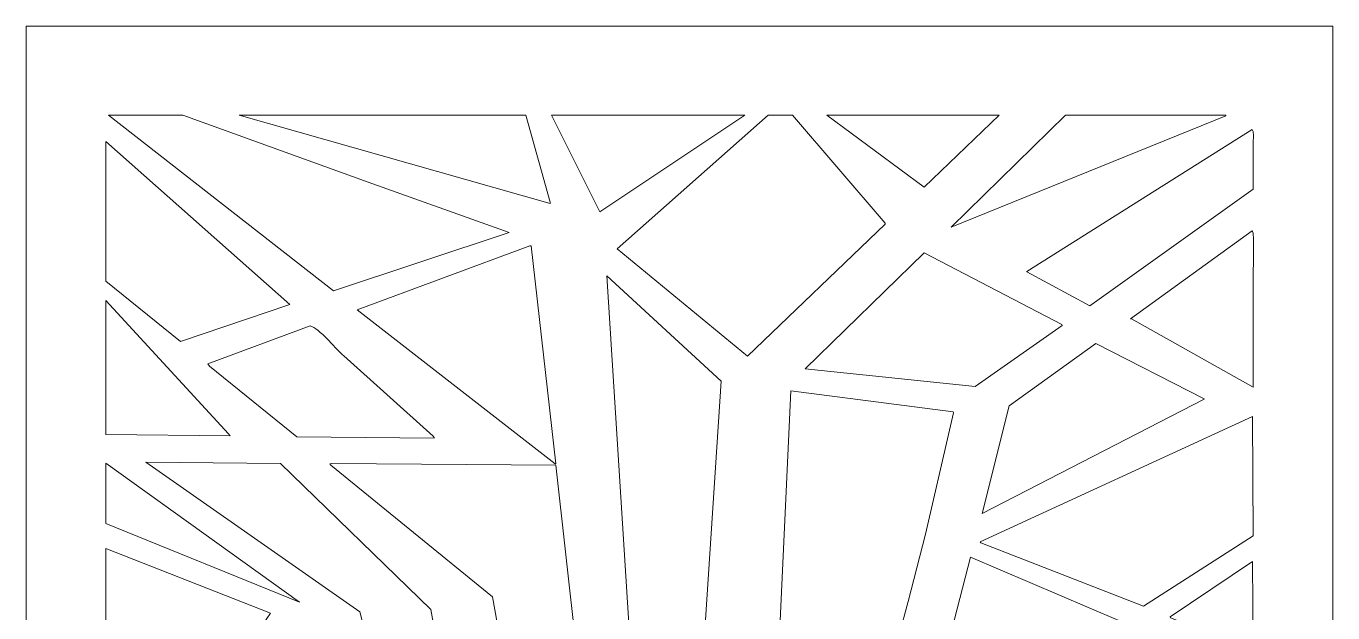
# Model space of a CAD drawing. Header units: centimetres. Extents: x -9.8 to 9.6, y -14.3 to 4.2.
# Drawn here: x -9.82 to -0.59, y 0.07 to 4.22 of the extents above; entities that cross this region are included whole.
import ezdxf

# ---------------------------------------------------------------- set-up
doc = ezdxf.new("R2010")
doc.units = ezdxf.units.CM
doc.header["$MEASUREMENT"] = 0
doc.layers.add('layer 1', color=7, linetype='Continuous')

msp = doc.modelspace()

# ---------------------------------------------------------------- linework, layer by layer
at = {"layer": 'layer 1', "color": 250, "lineweight": 9}
for points, knots in [([(-9.81652, 4.21543), (-9.81652, 4.21543), (-9.81652, 4.21543), (-9.81652, 4.21543), (-9.81652, 4.21543), (-9.81652, 4.21543), (-0.58509, 4.21543), (-0.58509, 4.21543), (-0.58509, 4.21543), (-0.58509, 4.21543), (-0.58509, 4.21543), (-0.58509, 4.21543), (-0.58509, 4.21543), (-0.58509, 4.21543), (-0.58509, -14.27975), (-0.58509, -14.27975), (-0.58509, -14.27975), (-0.58509, -14.27975), (-0.58509, -14.27975), (-0.58509, -14.27975), (-0.58509, -14.27975), (-0.58509, -14.27975), (-9.81652, -14.27975), (-9.81652, -14.27975), (-9.81652, -14.27975), (-9.81652, -14.27975), (-9.81652, -14.27975), (-9.81652, -14.27975), (-9.81652, -14.27975), (-9.81652, -14.27975), (-9.81652, 4.21543), (-9.81652, 4.21543), (-9.81652, 4.21543), (-9.81652, 4.21543), (-9.81652, 4.21543), (-9.81652, 4.21543)], [0, 0, 0, 0, 0.1, 0.1, 0.1, 0.1, 0.2, 0.2, 0.2, 0.2, 0.3, 0.3, 0.3, 0.3, 0.4, 0.4, 0.4, 0.4, 0.5, 0.5, 0.5, 0.5, 0.6, 0.6, 0.6, 0.6, 0.7, 0.7, 0.7, 0.7, 0.8, 0.8, 0.8, 0.8, 1, 1, 1, 1]), ([(-9.23364, 3.58576), (-9.23364, 3.58576), (-9.23364, 3.58576), (-9.23364, 3.58576), (-9.23364, 3.58576), (-9.23364, 3.58576), (-7.64462, 2.34602), (-7.64462, 2.34602), (-7.64462, 2.34602), (-7.64462, 2.34602), (-7.64462, 2.34602), (-7.64462, 2.34602), (-7.64462, 2.34602), (-7.64462, 2.34602), (-6.404, 2.75708), (-6.404, 2.75708), (-6.404, 2.75708), (-6.404, 2.75708), (-6.404, 2.75708), (-6.404, 2.75708), (-6.404, 2.75708), (-6.404, 2.75708), (-7.40042, 3.1127), (-7.40042, 3.1127), (-7.40042, 3.1127), (-7.40042, 3.1127), (-7.40042, 3.1127), (-7.40042, 3.1127), (-7.40042, 3.1127), (-7.40042, 3.1127), (-8.7094, 3.58576), (-8.7094, 3.58576), (-8.7094, 3.58576), (-8.7094, 3.58576), (-8.7094, 3.58576), (-8.7094, 3.58576), (-8.7094, 3.58576), (-8.7094, 3.58576), (-9.23364, 3.58576), (-9.23364, 3.58576), (-9.23364, 3.58576), (-9.23364, 3.58576), (-9.23364, 3.58576), (-9.23364, 3.58576)], [0, 0, 0, 0, 0.0833333, 0.0833333, 0.0833333, 0.0833333, 0.1666667, 0.1666667, 0.1666667, 0.1666667, 0.25, 0.25, 0.25, 0.25, 0.3333333, 0.3333333, 0.3333333, 0.3333333, 0.4166667, 0.4166667, 0.4166667, 0.4166667, 0.5, 0.5, 0.5, 0.5, 0.5833333, 0.5833333, 0.5833333, 0.5833333, 0.6666667, 0.6666667, 0.6666667, 0.6666667, 0.75, 0.75, 0.75, 0.75, 0.8333333, 0.8333333, 0.8333333, 0.8333333, 1, 1, 1, 1]), ([(-8.31213, 3.58576), (-8.31213, 3.58576), (-8.31213, 3.58576), (-8.31213, 3.58576), (-8.31213, 3.58576), (-8.31213, 3.58576), (-6.11421, 2.96264), (-6.11421, 2.96264), (-6.11421, 2.96264), (-6.11421, 2.96264), (-6.11421, 2.96264), (-6.11421, 2.96264), (-6.11421, 2.96264), (-6.11421, 2.96264), (-6.11421, 2.97241), (-6.11421, 2.97241), (-6.11421, 2.97241), (-6.11421, 2.97241), (-6.11421, 2.97241), (-6.11421, 2.97241), (-6.11421, 2.97241), (-6.11421, 2.97241), (-6.28676, 3.58576), (-6.28676, 3.58576), (-6.28676, 3.58576), (-6.28676, 3.58576), (-6.28676, 3.58576), (-6.28676, 3.58576), (-6.28676, 3.58576), (-6.28676, 3.58576), (-8.31213, 3.58576), (-8.31213, 3.58576), (-8.31213, 3.58576), (-8.31213, 3.58576), (-8.31213, 3.58576), (-8.31213, 3.58576)], [0, 0, 0, 0, 0.1, 0.1, 0.1, 0.1, 0.2, 0.2, 0.2, 0.2, 0.3, 0.3, 0.3, 0.3, 0.4, 0.4, 0.4, 0.4, 0.5, 0.5, 0.5, 0.5, 0.6, 0.6, 0.6, 0.6, 0.7, 0.7, 0.7, 0.7, 0.8, 0.8, 0.8, 0.8, 1, 1, 1, 1]), ([(-6.10441, 3.58576), (-6.10441, 3.58576), (-6.10441, 3.58576), (-6.10441, 3.58576), (-6.10441, 3.58576), (-6.10441, 3.58576), (-5.76252, 2.9039), (-5.76252, 2.9039), (-5.76252, 2.9039), (-5.76252, 2.9039), (-5.76252, 2.9039), (-5.76252, 2.9039), (-5.76252, 2.9039), (-5.76252, 2.9039), (-4.74003, 3.58576), (-4.74003, 3.58576), (-4.74003, 3.58576), (-4.74003, 3.58576), (-4.74003, 3.58576), (-4.74003, 3.58576), (-4.74003, 3.58576), (-4.74003, 3.58576), (-6.10441, 3.58576), (-6.10441, 3.58576), (-6.10441, 3.58576), (-6.10441, 3.58576), (-6.10441, 3.58576), (-6.10441, 3.58576)], [0, 0, 0, 0, 0.125, 0.125, 0.125, 0.125, 0.25, 0.25, 0.25, 0.25, 0.375, 0.375, 0.375, 0.375, 0.5, 0.5, 0.5, 0.5, 0.625, 0.625, 0.625, 0.625, 0.75, 0.75, 0.75, 0.75, 1, 1, 1, 1]), ([(-4.57397, 3.58576), (-4.57397, 3.58576), (-4.57397, 3.58576), (-4.57397, 3.58576), (-4.57397, 3.58576), (-4.57397, 3.58576), (-5.64201, 2.6429), (-5.64201, 2.6429), (-5.64201, 2.6429), (-5.64201, 2.6429), (-5.64201, 2.6429), (-5.64201, 2.6429), (-5.64201, 2.6429), (-5.64201, 2.6429), (-4.72053, 1.88274), (-4.72053, 1.88274), (-4.72053, 1.88274), (-4.72053, 1.88274), (-4.72053, 1.88274), (-4.72053, 1.88274), (-4.72053, 1.88274), (-4.72053, 1.88274), (-3.74689, 2.8158), (-3.74689, 2.8158), (-3.74689, 2.8158), (-3.74689, 2.8158), (-3.74689, 2.8158), (-3.74689, 2.8158), (-3.74689, 2.8158), (-3.74689, 2.8158), (-3.74689, 2.82233), (-3.74689, 2.82233), (-3.74689, 2.82233), (-3.74689, 2.82233), (-3.74689, 2.82233), (-3.74689, 2.82233), (-3.74689, 2.82233), (-3.74689, 2.82233), (-4.40141, 3.58576), (-4.40141, 3.58576), (-4.40141, 3.58576), (-4.40141, 3.58576), (-4.40141, 3.58576), (-4.40141, 3.58576), (-4.40141, 3.58576), (-4.40141, 3.58576), (-4.57397, 3.58576), (-4.57397, 3.58576), (-4.57397, 3.58576), (-4.57397, 3.58576), (-4.57397, 3.58576), (-4.57397, 3.58576)], [0, 0, 0, 0, 0.0714286, 0.0714286, 0.0714286, 0.0714286, 0.1428571, 0.1428571, 0.1428571, 0.1428571, 0.2142857, 0.2142857, 0.2142857, 0.2142857, 0.2857143, 0.2857143, 0.2857143, 0.2857143, 0.3571429, 0.3571429, 0.3571429, 0.3571429, 0.4285714, 0.4285714, 0.4285714, 0.4285714, 0.5, 0.5, 0.5, 0.5, 0.5714286, 0.5714286, 0.5714286, 0.5714286, 0.6428571, 0.6428571, 0.6428571, 0.6428571, 0.7142857, 0.7142857, 0.7142857, 0.7142857, 0.7857143, 0.7857143, 0.7857143, 0.7857143, 0.8571429, 0.8571429, 0.8571429, 0.8571429, 1, 1, 1, 1]), ([(-4.16044, 3.58576), (-4.16044, 3.58576), (-4.16044, 3.58576), (-4.16044, 3.58576), (-4.16044, 3.58576), (-4.16044, 3.58576), (-3.47338, 3.07679), (-3.47338, 3.07679), (-3.47338, 3.07679), (-3.47338, 3.07679), (-3.47338, 3.07679), (-3.47338, 3.07679), (-3.47338, 3.07679), (-3.47338, 3.07679), (-2.94264, 3.58576), (-2.94264, 3.58576), (-2.94264, 3.58576), (-2.94264, 3.58576), (-2.94264, 3.58576), (-2.94264, 3.58576), (-2.94264, 3.58576), (-2.94264, 3.58576), (-4.16044, 3.58576), (-4.16044, 3.58576), (-4.16044, 3.58576), (-4.16044, 3.58576), (-4.16044, 3.58576), (-4.16044, 3.58576)], [0, 0, 0, 0, 0.125, 0.125, 0.125, 0.125, 0.25, 0.25, 0.25, 0.25, 0.375, 0.375, 0.375, 0.375, 0.5, 0.5, 0.5, 0.5, 0.625, 0.625, 0.625, 0.625, 0.75, 0.75, 0.75, 0.75, 1, 1, 1, 1]), ([(-2.47372, 3.58576), (-2.47372, 3.58576), (-2.47372, 3.58576), (-2.47372, 3.58576), (-2.47372, 3.58576), (-2.47372, 3.58576), (-3.28128, 2.79628), (-3.28128, 2.79628), (-3.28128, 2.79628), (-3.28128, 2.79628), (-3.28128, 2.79628), (-3.28128, 2.79628), (-3.28128, 2.79628), (-3.28128, 2.79628), (-1.34052, 3.58249), (-1.34052, 3.58249), (-1.34052, 3.58249), (-1.34052, 3.58249), (-1.34052, 3.58249), (-1.34052, 3.58249), (-1.34052, 3.58249), (-1.34052, 3.58249), (-1.34052, 3.58576), (-1.34052, 3.58576), (-1.34052, 3.58576), (-1.34052, 3.58576), (-1.34052, 3.58576), (-1.34052, 3.58576), (-1.34052, 3.58576), (-1.34052, 3.58576), (-2.47372, 3.58576), (-2.47372, 3.58576), (-2.47372, 3.58576), (-2.47372, 3.58576), (-2.47372, 3.58576), (-2.47372, 3.58576)], [0, 0, 0, 0, 0.1, 0.1, 0.1, 0.1, 0.2, 0.2, 0.2, 0.2, 0.3, 0.3, 0.3, 0.3, 0.4, 0.4, 0.4, 0.4, 0.5, 0.5, 0.5, 0.5, 0.6, 0.6, 0.6, 0.6, 0.7, 0.7, 0.7, 0.7, 0.8, 0.8, 0.8, 0.8, 1, 1, 1, 1]), ([(-1.15494, 3.48462), (-1.15494, 3.48462), (-1.15494, 3.48462), (-1.15494, 3.48462), (-1.15494, 3.48462), (-1.15494, 3.48462), (-2.74723, 2.48303), (-2.74723, 2.48303), (-2.74723, 2.48303), (-2.74723, 2.48303), (-2.74723, 2.48303), (-2.74723, 2.48303), (-2.74723, 2.48303), (-2.74723, 2.48303), (-2.74723, 2.47977), (-2.74723, 2.47977), (-2.74723, 2.47977), (-2.74723, 2.47977), (-2.74723, 2.47977), (-2.74723, 2.47977), (-2.74723, 2.47977), (-2.74723, 2.47977), (-2.30114, 2.23834), (-2.30114, 2.23834), (-2.30114, 2.23834), (-2.30114, 2.23834), (-2.30114, 2.23834), (-2.30114, 2.23834), (-2.30114, 2.23834), (-2.30114, 2.23834), (-1.14838, 3.06373), (-1.14838, 3.06373), (-1.14838, 3.06373), (-1.14838, 3.06373), (-1.14838, 3.06373), (-1.14838, 3.06373), (-1.14838, 3.06373), (-1.14838, 3.06373), (-1.14838, 3.37371), (-1.14838, 3.37371), (-1.14838, 3.37371), (-1.14838, 3.37371), (-1.14838, 3.37371), (-1.14838, 3.37371), (-1.14838, 3.37371), (-1.14838, 3.37371), (-1.1476, 3.40142), (-1.1476, 3.40142), (-1.1476, 3.40142), (-1.1476, 3.40142), (-1.14599, 3.43405), (-1.14599, 3.43405), (-1.14599, 3.43405), (-1.14599, 3.43405), (-1.14599, 3.44957), (-1.14599, 3.44957), (-1.14599, 3.44957), (-1.14599, 3.44957), (-1.1476, 3.46425), (-1.1476, 3.46425), (-1.1476, 3.46425), (-1.1476, 3.46425), (-1.14838, 3.47076), (-1.14838, 3.47076), (-1.14838, 3.47076), (-1.14838, 3.47076), (-1.15006, 3.47648), (-1.15006, 3.47648), (-1.15006, 3.47648), (-1.15006, 3.47648), (-1.15249, 3.48054), (-1.15249, 3.48054), (-1.15249, 3.48054), (-1.15249, 3.48054), (-1.15494, 3.48462), (-1.15494, 3.48462), (-1.15494, 3.48462), (-1.15494, 3.48462), (-1.15494, 3.48462), (-1.15494, 3.48462)], [0, 0, 0, 0, 0.047619, 0.047619, 0.047619, 0.047619, 0.0952381, 0.0952381, 0.0952381, 0.0952381, 0.1428571, 0.1428571, 0.1428571, 0.1428571, 0.1904762, 0.1904762, 0.1904762, 0.1904762, 0.2380952, 0.2380952, 0.2380952, 0.2380952, 0.2857143, 0.2857143, 0.2857143, 0.2857143, 0.3333333, 0.3333333, 0.3333333, 0.3333333, 0.3809524, 0.3809524, 0.3809524, 0.3809524, 0.4285714, 0.4285714, 0.4285714, 0.4285714, 0.4761905, 0.4761905, 0.4761905, 0.4761905, 0.5238095, 0.5238095, 0.5238095, 0.5238095, 0.5714286, 0.5714286, 0.5714286, 0.5714286, 0.6190476, 0.6190476, 0.6190476, 0.6190476, 0.6666667, 0.6666667, 0.6666667, 0.6666667, 0.7142857, 0.7142857, 0.7142857, 0.7142857, 0.7619048, 0.7619048, 0.7619048, 0.7619048, 0.8095238, 0.8095238, 0.8095238, 0.8095238, 0.8571429, 0.8571429, 0.8571429, 0.8571429, 0.9047619, 0.9047619, 0.9047619, 0.9047619, 1, 1, 1, 1]), ([(-9.25321, 3.39979), (-9.25321, 3.39979), (-9.25321, 3.39979), (-9.25321, 3.39979), (-9.25321, 3.39979), (-9.25321, 3.39979), (-9.25321, 2.41452), (-9.25321, 2.41452), (-9.25321, 2.41452), (-9.25321, 2.41452), (-9.25321, 2.41452), (-9.25321, 2.41452), (-9.25321, 2.41452), (-9.25321, 2.41452), (-8.72567, 1.98713), (-8.72567, 1.98713), (-8.72567, 1.98713), (-8.72567, 1.98713), (-8.72567, 1.98713), (-8.72567, 1.98713), (-8.72567, 1.98713), (-8.72567, 1.98713), (-7.95397, 2.24815), (-7.95397, 2.24815), (-7.95397, 2.24815), (-7.95397, 2.24815), (-7.95397, 2.24815), (-7.95397, 2.24815), (-7.95397, 2.24815), (-7.95397, 2.24815), (-9.25321, 3.39979), (-9.25321, 3.39979), (-9.25321, 3.39979), (-9.25321, 3.39979), (-9.25321, 3.39979), (-9.25321, 3.39979)], [0, 0, 0, 0, 0.1, 0.1, 0.1, 0.1, 0.2, 0.2, 0.2, 0.2, 0.3, 0.3, 0.3, 0.3, 0.4, 0.4, 0.4, 0.4, 0.5, 0.5, 0.5, 0.5, 0.6, 0.6, 0.6, 0.6, 0.7, 0.7, 0.7, 0.7, 0.8, 0.8, 0.8, 0.8, 1, 1, 1, 1]), ([(-1.15494, 2.77014), (-1.15494, 2.77014), (-1.15494, 2.77014), (-1.15494, 2.77014), (-1.15494, 2.77014), (-1.15494, 2.77014), (-2.01458, 2.14701), (-2.01458, 2.14701), (-2.01458, 2.14701), (-2.01458, 2.14701), (-2.01458, 2.14701), (-2.01458, 2.14701), (-2.01458, 2.14701), (-2.01458, 2.14701), (-2.00806, 2.14701), (-2.00806, 2.14701), (-2.00806, 2.14701), (-2.00806, 2.14701), (-2.00806, 2.14701), (-2.00806, 2.14701), (-2.00806, 2.14701), (-2.00806, 2.14701), (-1.14838, 1.66411), (-1.14838, 1.66411), (-1.14838, 1.66411), (-1.14838, 1.66411), (-1.14838, 1.66411), (-1.14838, 1.66411), (-1.14838, 1.66411), (-1.14838, 1.66411), (-1.14838, 2.48303), (-1.14838, 2.48303), (-1.14838, 2.48303), (-1.14838, 2.48303), (-1.14838, 2.48303), (-1.14838, 2.48303), (-1.14838, 2.48303), (-1.14838, 2.48303), (-1.1468, 2.54505), (-1.1468, 2.54505), (-1.1468, 2.54505), (-1.1468, 2.54505), (-1.14599, 2.58907), (-1.14599, 2.58907), (-1.14599, 2.58907), (-1.14599, 2.58907), (-1.14518, 2.63638), (-1.14518, 2.63638), (-1.14518, 2.63638), (-1.14518, 2.63638), (-1.14518, 2.68285), (-1.14518, 2.68285), (-1.14518, 2.68285), (-1.14518, 2.68285), (-1.14518, 2.70407), (-1.14518, 2.70407), (-1.14518, 2.70407), (-1.14518, 2.70407), (-1.14599, 2.7228), (-1.14599, 2.7228), (-1.14599, 2.7228), (-1.14599, 2.7228), (-1.1476, 2.73995), (-1.1476, 2.73995), (-1.1476, 2.73995), (-1.1476, 2.73995), (-1.14924, 2.75383), (-1.14924, 2.75383), (-1.14924, 2.75383), (-1.14924, 2.75383), (-1.15168, 2.76362), (-1.15168, 2.76362), (-1.15168, 2.76362), (-1.15168, 2.76362), (-1.15333, 2.76771), (-1.15333, 2.76771), (-1.15333, 2.76771), (-1.15333, 2.76771), (-1.15494, 2.77014), (-1.15494, 2.77014), (-1.15494, 2.77014), (-1.15494, 2.77014), (-1.15494, 2.77014), (-1.15494, 2.77014)], [0, 0, 0, 0, 0.0454545, 0.0454545, 0.0454545, 0.0454545, 0.0909091, 0.0909091, 0.0909091, 0.0909091, 0.1363636, 0.1363636, 0.1363636, 0.1363636, 0.1818182, 0.1818182, 0.1818182, 0.1818182, 0.2272727, 0.2272727, 0.2272727, 0.2272727, 0.2727273, 0.2727273, 0.2727273, 0.2727273, 0.3181818, 0.3181818, 0.3181818, 0.3181818, 0.3636364, 0.3636364, 0.3636364, 0.3636364, 0.4090909, 0.4090909, 0.4090909, 0.4090909, 0.4545455, 0.4545455, 0.4545455, 0.4545455, 0.5, 0.5, 0.5, 0.5, 0.5454545, 0.5454545, 0.5454545, 0.5454545, 0.5909091, 0.5909091, 0.5909091, 0.5909091, 0.6363636, 0.6363636, 0.6363636, 0.6363636, 0.6818182, 0.6818182, 0.6818182, 0.6818182, 0.7272727, 0.7272727, 0.7272727, 0.7272727, 0.7727273, 0.7727273, 0.7727273, 0.7727273, 0.8181818, 0.8181818, 0.8181818, 0.8181818, 0.8636364, 0.8636364, 0.8636364, 0.8636364, 0.9090909, 0.9090909, 0.9090909, 0.9090909, 1, 1, 1, 1]), ([(-6.25745, 2.66247), (-6.25745, 2.66247), (-6.25745, 2.66247), (-6.25745, 2.66247), (-6.25745, 2.66247), (-6.25745, 2.66247), (-7.47853, 2.21221), (-7.47853, 2.21221), (-7.47853, 2.21221), (-7.47853, 2.21221), (-7.47853, 2.21221), (-7.47853, 2.21221), (-7.47853, 2.21221), (-7.47853, 2.21221), (-6.07836, 1.12256), (-6.07836, 1.12256), (-6.07836, 1.12256), (-6.07836, 1.12256), (-6.07836, 1.12256), (-6.07836, 1.12256), (-6.07836, 1.12256), (-6.07836, 1.12256), (-6.07512, 1.12256), (-6.07512, 1.12256), (-6.07512, 1.12256), (-6.07512, 1.12256), (-6.07512, 1.12256), (-6.07512, 1.12256), (-6.07512, 1.12256), (-6.07512, 1.12256), (-6.24768, 2.66247), (-6.24768, 2.66247), (-6.24768, 2.66247), (-6.24768, 2.66247), (-6.24768, 2.66247), (-6.24768, 2.66247), (-6.24768, 2.66247), (-6.24768, 2.66247), (-6.25745, 2.66247), (-6.25745, 2.66247), (-6.25745, 2.66247), (-6.25745, 2.66247), (-6.25745, 2.66247), (-6.25745, 2.66247)], [0, 0, 0, 0, 0.0833333, 0.0833333, 0.0833333, 0.0833333, 0.1666667, 0.1666667, 0.1666667, 0.1666667, 0.25, 0.25, 0.25, 0.25, 0.3333333, 0.3333333, 0.3333333, 0.3333333, 0.4166667, 0.4166667, 0.4166667, 0.4166667, 0.5, 0.5, 0.5, 0.5, 0.5833333, 0.5833333, 0.5833333, 0.5833333, 0.6666667, 0.6666667, 0.6666667, 0.6666667, 0.75, 0.75, 0.75, 0.75, 0.8333333, 0.8333333, 0.8333333, 0.8333333, 1, 1, 1, 1]), ([(-3.47338, 2.61354), (-3.47338, 2.61354), (-3.47338, 2.61354), (-3.47338, 2.61354), (-3.47338, 2.61354), (-3.47338, 2.61354), (-4.31345, 1.79462), (-4.31345, 1.79462), (-4.31345, 1.79462), (-4.31345, 1.79462), (-4.31345, 1.79462), (-4.31345, 1.79462), (-4.31345, 1.79462), (-4.31345, 1.79462), (-3.11193, 1.67067), (-3.11193, 1.67067), (-3.11193, 1.67067), (-3.11193, 1.67067), (-3.11193, 1.67067), (-3.11193, 1.67067), (-3.11193, 1.67067), (-3.11193, 1.67067), (-2.49652, 2.10133), (-2.49652, 2.10133), (-2.49652, 2.10133), (-2.49652, 2.10133), (-2.49652, 2.10133), (-2.49652, 2.10133), (-2.49652, 2.10133), (-2.49652, 2.10133), (-2.49977, 2.10785), (-2.49977, 2.10785), (-2.49977, 2.10785), (-2.49977, 2.10785), (-2.49977, 2.10785), (-2.49977, 2.10785), (-2.49977, 2.10785), (-2.49977, 2.10785), (-3.47338, 2.61354), (-3.47338, 2.61354), (-3.47338, 2.61354), (-3.47338, 2.61354), (-3.47338, 2.61354), (-3.47338, 2.61354)], [0, 0, 0, 0, 0.0833333, 0.0833333, 0.0833333, 0.0833333, 0.1666667, 0.1666667, 0.1666667, 0.1666667, 0.25, 0.25, 0.25, 0.25, 0.3333333, 0.3333333, 0.3333333, 0.3333333, 0.4166667, 0.4166667, 0.4166667, 0.4166667, 0.5, 0.5, 0.5, 0.5, 0.5833333, 0.5833333, 0.5833333, 0.5833333, 0.6666667, 0.6666667, 0.6666667, 0.6666667, 0.75, 0.75, 0.75, 0.75, 0.8333333, 0.8333333, 0.8333333, 0.8333333, 1, 1, 1, 1]), ([(-5.71366, 2.4504), (-5.71366, 2.4504), (-5.71366, 2.4504), (-5.71366, 2.4504), (-5.71366, 2.4504), (-5.71366, 2.4504), (-5.34572, -3.35685), (-5.34572, -3.35685), (-5.34572, -3.35685), (-5.34572, -3.35685), (-5.34572, -3.35685), (-5.34572, -3.35685), (-5.34572, -3.35685), (-5.34572, -3.35685), (-5.20897, -2.88382), (-5.20897, -2.88382), (-5.20897, -2.88382), (-5.20897, -2.88382), (-5.20897, -2.88382), (-5.20897, -2.88382), (-5.20897, -2.88382), (-5.20897, -2.88382), (-4.90609, 1.70657), (-4.90609, 1.70657), (-4.90609, 1.70657), (-4.90609, 1.70657), (-4.90609, 1.70657), (-4.90609, 1.70657), (-4.90609, 1.70657), (-4.90609, 1.70657), (-5.71366, 2.4504), (-5.71366, 2.4504), (-5.71366, 2.4504), (-5.71366, 2.4504), (-5.71366, 2.4504), (-5.71366, 2.4504)], [0, 0, 0, 0, 0.1, 0.1, 0.1, 0.1, 0.2, 0.2, 0.2, 0.2, 0.3, 0.3, 0.3, 0.3, 0.4, 0.4, 0.4, 0.4, 0.5, 0.5, 0.5, 0.5, 0.6, 0.6, 0.6, 0.6, 0.7, 0.7, 0.7, 0.7, 0.8, 0.8, 0.8, 0.8, 1, 1, 1, 1]), ([(-9.25321, 1.33139), (-9.25321, 1.33139), (-9.25321, 1.33139), (-9.25321, 1.33139), (-9.25321, 1.33139), (-9.25321, 1.33139), (-8.37401, 1.32154), (-8.37401, 1.32154), (-8.37401, 1.32154), (-8.37401, 1.32154), (-8.37401, 1.32154), (-8.37401, 1.32154), (-8.37401, 1.32154), (-8.37401, 1.32154), (-8.38703, 1.33462), (-8.38703, 1.33462), (-8.38703, 1.33462), (-8.38703, 1.33462), (-8.38703, 1.33462), (-8.38703, 1.33462), (-8.38703, 1.33462), (-8.38703, 1.33462), (-9.25321, 2.27749), (-9.25321, 2.27749), (-9.25321, 2.27749), (-9.25321, 2.27749), (-9.25321, 2.27749), (-9.25321, 2.27749), (-9.25321, 2.27749), (-9.25321, 2.27749), (-9.25321, 1.33139), (-9.25321, 1.33139), (-9.25321, 1.33139), (-9.25321, 1.33139), (-9.25321, 1.33139), (-9.25321, 1.33139)], [0, 0, 0, 0, 0.1, 0.1, 0.1, 0.1, 0.2, 0.2, 0.2, 0.2, 0.3, 0.3, 0.3, 0.3, 0.4, 0.4, 0.4, 0.4, 0.5, 0.5, 0.5, 0.5, 0.6, 0.6, 0.6, 0.6, 0.7, 0.7, 0.7, 0.7, 0.8, 0.8, 0.8, 0.8, 1, 1, 1, 1]), ([(-7.81068, 2.09807), (-7.81068, 2.09807), (-7.81068, 2.09807), (-7.81068, 2.09807), (-7.81068, 2.09807), (-7.81068, 2.09807), (-8.53356, 1.83055), (-8.53356, 1.83055), (-8.53356, 1.83055), (-8.53356, 1.83055), (-8.53356, 1.83055), (-8.53356, 1.83055), (-8.53356, 1.83055), (-8.53356, 1.83055), (-8.52056, 1.81419), (-8.52056, 1.81419), (-8.52056, 1.81419), (-8.52056, 1.81419), (-8.52056, 1.81419), (-8.52056, 1.81419), (-8.52056, 1.81419), (-8.52056, 1.81419), (-7.90512, 1.31506), (-7.90512, 1.31506), (-7.90512, 1.31506), (-7.90512, 1.31506), (-7.90512, 1.31506), (-7.90512, 1.31506), (-7.90512, 1.31506), (-7.90512, 1.31506), (-6.93474, 1.30525), (-6.93474, 1.30525), (-6.93474, 1.30525), (-6.93474, 1.30525), (-6.93474, 1.30525), (-6.93474, 1.30525), (-6.93474, 1.30525), (-6.93474, 1.30525), (-6.93474, 1.30854), (-6.93474, 1.30854), (-6.93474, 1.30854), (-6.93474, 1.30854), (-6.93474, 1.30854), (-6.93474, 1.30854), (-6.93474, 1.30854), (-6.93474, 1.30854), (-6.94125, 1.31832), (-6.94125, 1.31832), (-6.94125, 1.31832), (-6.94125, 1.31832), (-6.94125, 1.31832), (-6.94125, 1.31832), (-6.94125, 1.31832), (-6.94125, 1.31832), (-7.57296, 1.88599), (-7.57296, 1.88599), (-7.57296, 1.88599), (-7.57296, 1.88599), (-7.57296, 1.88599), (-7.57296, 1.88599), (-7.57296, 1.88599), (-7.57296, 1.88599), (-7.58357, 1.89579), (-7.58357, 1.89579), (-7.58357, 1.89579), (-7.58357, 1.89579), (-7.59577, 1.90803), (-7.59577, 1.90803), (-7.59577, 1.90803), (-7.59577, 1.90803), (-7.62344, 1.93655), (-7.62344, 1.93655), (-7.62344, 1.93655), (-7.62344, 1.93655), (-7.65442, 1.96919), (-7.65442, 1.96919), (-7.65442, 1.96919), (-7.65442, 1.96919), (-7.68775, 2.00345), (-7.68775, 2.00345), (-7.68775, 2.00345), (-7.68775, 2.00345), (-7.70485, 2.01976), (-7.70485, 2.01976), (-7.70485, 2.01976), (-7.70485, 2.01976), (-7.72113, 2.03607), (-7.72113, 2.03607), (-7.72113, 2.03607), (-7.72113, 2.03607), (-7.73824, 2.05076), (-7.73824, 2.05076), (-7.73824, 2.05076), (-7.73824, 2.05076), (-7.75449, 2.06463), (-7.75449, 2.06463), (-7.75449, 2.06463), (-7.75449, 2.06463), (-7.76995, 2.07603), (-7.76995, 2.07603), (-7.76995, 2.07603), (-7.76995, 2.07603), (-7.78462, 2.08582), (-7.78462, 2.08582), (-7.78462, 2.08582), (-7.78462, 2.08582), (-7.79848, 2.09316), (-7.79848, 2.09316), (-7.79848, 2.09316), (-7.79848, 2.09316), (-7.80417, 2.09646), (-7.80417, 2.09646), (-7.80417, 2.09646), (-7.80417, 2.09646), (-7.81068, 2.09807), (-7.81068, 2.09807), (-7.81068, 2.09807), (-7.81068, 2.09807), (-7.81068, 2.09807), (-7.81068, 2.09807)], [0, 0, 0, 0, 0.0322581, 0.0322581, 0.0322581, 0.0322581, 0.0645161, 0.0645161, 0.0645161, 0.0645161, 0.0967742, 0.0967742, 0.0967742, 0.0967742, 0.1290323, 0.1290323, 0.1290323, 0.1290323, 0.1612903, 0.1612903, 0.1612903, 0.1612903, 0.1935484, 0.1935484, 0.1935484, 0.1935484, 0.2258065, 0.2258065, 0.2258065, 0.2258065, 0.2580645, 0.2580645, 0.2580645, 0.2580645, 0.2903226, 0.2903226, 0.2903226, 0.2903226, 0.3225806, 0.3225806, 0.3225806, 0.3225806, 0.3548387, 0.3548387, 0.3548387, 0.3548387, 0.3870968, 0.3870968, 0.3870968, 0.3870968, 0.4193548, 0.4193548, 0.4193548, 0.4193548, 0.4516129, 0.4516129, 0.4516129, 0.4516129, 0.483871, 0.483871, 0.483871, 0.483871, 0.516129, 0.516129, 0.516129, 0.516129, 0.5483871, 0.5483871, 0.5483871, 0.5483871, 0.5806452, 0.5806452, 0.5806452, 0.5806452, 0.6129032, 0.6129032, 0.6129032, 0.6129032, 0.6451613, 0.6451613, 0.6451613, 0.6451613, 0.6774194, 0.6774194, 0.6774194, 0.6774194, 0.7096774, 0.7096774, 0.7096774, 0.7096774, 0.7419355, 0.7419355, 0.7419355, 0.7419355, 0.7741935, 0.7741935, 0.7741935, 0.7741935, 0.8064516, 0.8064516, 0.8064516, 0.8064516, 0.8387097, 0.8387097, 0.8387097, 0.8387097, 0.8709677, 0.8709677, 0.8709677, 0.8709677, 0.9032258, 0.9032258, 0.9032258, 0.9032258, 0.9354839, 0.9354839, 0.9354839, 0.9354839, 1, 1, 1, 1]), ([(-2.2588, 1.97404), (-2.2588, 1.97404), (-2.2588, 1.97404), (-2.2588, 1.97404), (-2.2588, 1.97404), (-2.2588, 1.97404), (-2.87098, 1.53364), (-2.87098, 1.53364), (-2.87098, 1.53364), (-2.87098, 1.53364), (-2.87098, 1.53364), (-2.87098, 1.53364), (-2.87098, 1.53364), (-2.87098, 1.53364), (-3.06311, 0.77348), (-3.06311, 0.77348), (-3.06311, 0.77348), (-3.06311, 0.77348), (-3.06311, 0.77348), (-3.06311, 0.77348), (-3.06311, 0.77348), (-3.06311, 0.77348), (-1.49359, 1.57933), (-1.49359, 1.57933), (-1.49359, 1.57933), (-1.49359, 1.57933), (-1.49359, 1.57933), (-1.49359, 1.57933), (-1.49359, 1.57933), (-1.49359, 1.57933), (-1.49359, 1.58262), (-1.49359, 1.58262), (-1.49359, 1.58262), (-1.49359, 1.58262), (-1.49359, 1.58262), (-1.49359, 1.58262), (-1.49359, 1.58262), (-1.49359, 1.58262), (-2.2588, 1.97404), (-2.2588, 1.97404), (-2.2588, 1.97404), (-2.2588, 1.97404), (-2.2588, 1.97404), (-2.2588, 1.97404)], [0, 0, 0, 0, 0.0833333, 0.0833333, 0.0833333, 0.0833333, 0.1666667, 0.1666667, 0.1666667, 0.1666667, 0.25, 0.25, 0.25, 0.25, 0.3333333, 0.3333333, 0.3333333, 0.3333333, 0.4166667, 0.4166667, 0.4166667, 0.4166667, 0.5, 0.5, 0.5, 0.5, 0.5833333, 0.5833333, 0.5833333, 0.5833333, 0.6666667, 0.6666667, 0.6666667, 0.6666667, 0.75, 0.75, 0.75, 0.75, 0.8333333, 0.8333333, 0.8333333, 0.8333333, 1, 1, 1, 1]), ([(-4.41442, 1.63804), (-4.41442, 1.63804), (-4.41442, 1.63804), (-4.41442, 1.63804), (-4.41442, 1.63804), (-4.41442, 1.63804), (-4.65538, -3.53957), (-4.65538, -3.53957), (-4.65538, -3.53957), (-4.65538, -3.53957), (-4.65538, -3.53957), (-4.65538, -3.53957), (-4.65538, -3.53957), (-4.65538, -3.53957), (-4.65212, -3.53957), (-4.65212, -3.53957), (-4.65212, -3.53957), (-4.65212, -3.53957), (-4.65212, -3.53957), (-4.65212, -3.53957), (-4.65212, -3.53957), (-4.65212, -3.53957), (-4.64887, -3.53957), (-4.64887, -3.53957), (-4.64887, -3.53957), (-4.64887, -3.53957), (-4.64887, -3.53957), (-4.64887, -3.53957), (-4.64887, -3.53957), (-4.64887, -3.53957), (-4.57074, -3.25897), (-4.57074, -3.25897), (-4.57074, -3.25897), (-4.57074, -3.25897), (-4.57074, -3.25897), (-4.57074, -3.25897), (-4.57074, -3.25897), (-4.57074, -3.25897), (-4.55119, -3.19374), (-4.55119, -3.19374), (-4.55119, -3.19374), (-4.55119, -3.19374), (-4.53247, -3.12928), (-4.53247, -3.12928), (-4.53247, -3.12928), (-4.53247, -3.12928), (-4.49583, -3.00041), (-4.49583, -3.00041), (-4.49583, -3.00041), (-4.49583, -3.00041), (-4.45918, -2.87318), (-4.45918, -2.87318), (-4.45918, -2.87318), (-4.45918, -2.87318), (-4.44049, -2.80955), (-4.44049, -2.80955), (-4.44049, -2.80955), (-4.44049, -2.80955), (-4.42092, -2.74676), (-4.42092, -2.74676), (-4.42092, -2.74676), (-4.42092, -2.74676), (-4.42092, -2.74676), (-4.42092, -2.74676), (-4.42092, -2.74676), (-4.42092, -2.74676), (-3.97809, -1.25582), (-3.97809, -1.25582), (-3.97809, -1.25582), (-3.97809, -1.25582), (-3.97809, -1.25582), (-3.97809, -1.25582), (-3.97809, -1.25582), (-3.97809, -1.25582), (-3.94307, -1.14), (-3.94307, -1.14), (-3.94307, -1.14), (-3.94307, -1.14), (-3.90807, -1.02416), (-3.90807, -1.02416), (-3.90807, -1.02416), (-3.90807, -1.02416), (-3.87472, -0.90753), (-3.87472, -0.90753), (-3.87472, -0.90753), (-3.87472, -0.90753), (-3.84131, -0.79091), (-3.84131, -0.79091), (-3.84131, -0.79091), (-3.84131, -0.79091), (-3.80799, -0.67427), (-3.80799, -0.67427), (-3.80799, -0.67427), (-3.80799, -0.67427), (-3.77542, -0.55683), (-3.77542, -0.55683), (-3.77542, -0.55683), (-3.77542, -0.55683), (-3.71189, -0.32189), (-3.71189, -0.32189), (-3.71189, -0.32189), (-3.71189, -0.32189), (-3.64922, -0.08537), (-3.64922, -0.08537), (-3.64922, -0.08537), (-3.64922, -0.08537), (-3.58654, 0.15115), (-3.58654, 0.15115), (-3.58654, 0.15115), (-3.58654, 0.15115), (-3.46362, 0.62664), (-3.46362, 0.62664), (-3.46362, 0.62664), (-3.46362, 0.62664), (-3.46362, 0.62664), (-3.46362, 0.62664), (-3.46362, 0.62664), (-3.46362, 0.62664), (-3.26499, 1.48472), (-3.26499, 1.48472), (-3.26499, 1.48472), (-3.26499, 1.48472), (-3.26499, 1.48472), (-3.26499, 1.48472), (-3.26499, 1.48472), (-3.26499, 1.48472), (-3.26824, 1.49124), (-3.26824, 1.49124), (-3.26824, 1.49124), (-3.26824, 1.49124), (-3.26824, 1.49124), (-3.26824, 1.49124), (-3.26824, 1.49124), (-3.26824, 1.49124), (-4.41442, 1.63804), (-4.41442, 1.63804), (-4.41442, 1.63804), (-4.41442, 1.63804), (-4.41442, 1.63804), (-4.41442, 1.63804)], [0, 0, 0, 0, 0.0277778, 0.0277778, 0.0277778, 0.0277778, 0.0555556, 0.0555556, 0.0555556, 0.0555556, 0.0833333, 0.0833333, 0.0833333, 0.0833333, 0.1111111, 0.1111111, 0.1111111, 0.1111111, 0.1388889, 0.1388889, 0.1388889, 0.1388889, 0.1666667, 0.1666667, 0.1666667, 0.1666667, 0.1944444, 0.1944444, 0.1944444, 0.1944444, 0.2222222, 0.2222222, 0.2222222, 0.2222222, 0.25, 0.25, 0.25, 0.25, 0.2777778, 0.2777778, 0.2777778, 0.2777778, 0.3055556, 0.3055556, 0.3055556, 0.3055556, 0.3333333, 0.3333333, 0.3333333, 0.3333333, 0.3611111, 0.3611111, 0.3611111, 0.3611111, 0.3888889, 0.3888889, 0.3888889, 0.3888889, 0.4166667, 0.4166667, 0.4166667, 0.4166667, 0.4444444, 0.4444444, 0.4444444, 0.4444444, 0.4722222, 0.4722222, 0.4722222, 0.4722222, 0.5, 0.5, 0.5, 0.5, 0.5277778, 0.5277778, 0.5277778, 0.5277778, 0.5555556, 0.5555556, 0.5555556, 0.5555556, 0.5833333, 0.5833333, 0.5833333, 0.5833333, 0.6111111, 0.6111111, 0.6111111, 0.6111111, 0.6388889, 0.6388889, 0.6388889, 0.6388889, 0.6666667, 0.6666667, 0.6666667, 0.6666667, 0.6944444, 0.6944444, 0.6944444, 0.6944444, 0.7222222, 0.7222222, 0.7222222, 0.7222222, 0.75, 0.75, 0.75, 0.75, 0.7777778, 0.7777778, 0.7777778, 0.7777778, 0.8055556, 0.8055556, 0.8055556, 0.8055556, 0.8333333, 0.8333333, 0.8333333, 0.8333333, 0.8611111, 0.8611111, 0.8611111, 0.8611111, 0.8888889, 0.8888889, 0.8888889, 0.8888889, 0.9166667, 0.9166667, 0.9166667, 0.9166667, 0.9444444, 0.9444444, 0.9444444, 0.9444444, 1, 1, 1, 1]), ([(-1.15168, 1.4586), (-1.15168, 1.4586), (-1.15168, 1.4586), (-1.15168, 1.4586), (-1.15168, 1.4586), (-1.15168, 1.4586), (-3.07612, 0.57124), (-3.07612, 0.57124), (-3.07612, 0.57124), (-3.07612, 0.57124), (-3.07612, 0.57124), (-3.07612, 0.57124), (-3.07612, 0.57124), (-3.07612, 0.57124), (-3.07286, 0.56467), (-3.07286, 0.56467), (-3.07286, 0.56467), (-3.07286, 0.56467), (-3.07286, 0.56467), (-3.07286, 0.56467), (-3.07286, 0.56467), (-3.07286, 0.56467), (-1.92341, 0.11769), (-1.92341, 0.11769), (-1.92341, 0.11769), (-1.92341, 0.11769), (-1.92341, 0.11769), (-1.92341, 0.11769), (-1.92341, 0.11769), (-1.92341, 0.11769), (-1.14838, 0.6136), (-1.14838, 0.6136), (-1.14838, 0.6136), (-1.14838, 0.6136), (-1.14838, 0.6136), (-1.14838, 0.6136), (-1.14838, 0.6136), (-1.14838, 0.6136), (-1.15168, 1.4586), (-1.15168, 1.4586), (-1.15168, 1.4586), (-1.15168, 1.4586), (-1.15168, 1.4586), (-1.15168, 1.4586)], [0, 0, 0, 0, 0.0833333, 0.0833333, 0.0833333, 0.0833333, 0.1666667, 0.1666667, 0.1666667, 0.1666667, 0.25, 0.25, 0.25, 0.25, 0.3333333, 0.3333333, 0.3333333, 0.3333333, 0.4166667, 0.4166667, 0.4166667, 0.4166667, 0.5, 0.5, 0.5, 0.5, 0.5833333, 0.5833333, 0.5833333, 0.5833333, 0.6666667, 0.6666667, 0.6666667, 0.6666667, 0.75, 0.75, 0.75, 0.75, 0.8333333, 0.8333333, 0.8333333, 0.8333333, 1, 1, 1, 1]), ([(-9.25321, 1.12908), (-9.25321, 1.12908), (-9.25321, 1.12908), (-9.25321, 1.12908), (-9.25321, 1.12908), (-9.25321, 1.12908), (-9.25321, 0.7017), (-9.25321, 0.7017), (-9.25321, 0.7017), (-9.25321, 0.7017), (-9.25321, 0.7017), (-9.25321, 0.7017), (-9.25321, 0.7017), (-9.25321, 0.7017), (-7.88559, 0.1471), (-7.88559, 0.1471), (-7.88559, 0.1471), (-7.88559, 0.1471), (-7.88559, 0.1471), (-7.88559, 0.1471), (-7.88559, 0.1471), (-7.88559, 0.1471), (-9.25321, 1.12908), (-9.25321, 1.12908), (-9.25321, 1.12908), (-9.25321, 1.12908), (-9.25321, 1.12908), (-9.25321, 1.12908)], [0, 0, 0, 0, 0.125, 0.125, 0.125, 0.125, 0.25, 0.25, 0.25, 0.25, 0.375, 0.375, 0.375, 0.375, 0.5, 0.5, 0.5, 0.5, 0.625, 0.625, 0.625, 0.625, 0.75, 0.75, 0.75, 0.75, 1, 1, 1, 1]), ([(-8.96992, 1.1356), (-8.96992, 1.1356), (-8.96992, 1.1356), (-8.96992, 1.1356), (-8.96992, 1.1356), (-8.96992, 1.1356), (-7.459, 0.07857), (-7.459, 0.07857), (-7.459, 0.07857), (-7.459, 0.07857), (-7.459, 0.07857), (-7.459, 0.07857), (-7.459, 0.07857), (-7.459, 0.07857), (-6.74587, -2.66522), (-6.74587, -2.66522), (-6.74587, -2.66522), (-6.74587, -2.66522), (-6.74587, -2.66522), (-6.74587, -2.66522), (-6.74587, -2.66522), (-6.74587, -2.66522), (-6.31936, -4.28014), (-6.31936, -4.28014), (-6.31936, -4.28014), (-6.31936, -4.28014), (-6.31936, -4.28014), (-6.31936, -4.28014), (-6.31936, -4.28014), (-6.31936, -4.28014), (-6.19234, -4.85111), (-6.19234, -4.85111), (-6.19234, -4.85111), (-6.19234, -4.85111), (-6.19234, -4.85111), (-6.19234, -4.85111), (-6.19234, -4.85111), (-6.19234, -4.85111), (-5.883, -6.26375), (-5.883, -6.26375), (-5.883, -6.26375), (-5.883, -6.26375), (-5.883, -6.26375), (-5.883, -6.26375), (-5.883, -6.26375), (-5.883, -6.26375), (-5.77882, -6.515), (-5.77882, -6.515), (-5.77882, -6.515), (-5.77882, -6.515), (-5.77882, -6.515), (-5.77882, -6.515), (-5.77882, -6.515), (-5.77882, -6.515), (-5.75275, -6.5794), (-5.75275, -6.5794), (-5.75275, -6.5794), (-5.75275, -6.5794), (-5.7267, -6.64221), (-5.7267, -6.64221), (-5.7267, -6.64221), (-5.7267, -6.64221), (-5.67378, -6.76698), (-5.67378, -6.76698), (-5.67378, -6.76698), (-5.67378, -6.76698), (-5.62085, -6.88933), (-5.62085, -6.88933), (-5.62085, -6.88933), (-5.62085, -6.88933), (-5.5663, -7.01006), (-5.5663, -7.01006), (-5.5663, -7.01006), (-5.5663, -7.01006), (-5.45804, -7.25067), (-5.45804, -7.25067), (-5.45804, -7.25067), (-5.45804, -7.25067), (-5.40353, -7.37137), (-5.40353, -7.37137), (-5.40353, -7.37137), (-5.40353, -7.37137), (-5.34896, -7.49372), (-5.34896, -7.49372), (-5.34896, -7.49372), (-5.34896, -7.49372), (-5.34896, -7.49372), (-5.34896, -7.49372), (-5.34896, -7.49372), (-5.34896, -7.49372), (-5.1438, -7.93413), (-5.1438, -7.93413), (-5.1438, -7.93413), (-5.1438, -7.93413), (-5.1438, -7.93413), (-5.1438, -7.93413), (-5.1438, -7.93413), (-5.1438, -7.93413), (-5.14057, -7.93413), (-5.14057, -7.93413), (-5.14057, -7.93413), (-5.14057, -7.93413), (-5.14057, -7.93413), (-5.14057, -7.93413), (-5.14057, -7.93413), (-5.14057, -7.93413), (-5.14057, -7.92764), (-5.14057, -7.92764), (-5.14057, -7.92764), (-5.14057, -7.92764), (-5.14057, -7.92764), (-5.14057, -7.92764), (-5.14057, -7.92764), (-5.14057, -7.92764), (-5.03311, -7.59809), (-5.03311, -7.59809), (-5.03311, -7.59809), (-5.03311, -7.59809), (-5.03311, -7.59809), (-5.03311, -7.59809), (-5.03311, -7.59809), (-5.03311, -7.59809), (-5.629, -6.42037), (-5.629, -6.42037), (-5.629, -6.42037), (-5.629, -6.42037), (-5.629, -6.42037), (-5.629, -6.42037), (-5.629, -6.42037), (-5.629, -6.42037), (-5.75923, -5.76459), (-5.75923, -5.76459), (-5.75923, -5.76459), (-5.75923, -5.76459), (-5.75923, -5.76459), (-5.75923, -5.76459), (-5.75923, -5.76459), (-5.75923, -5.76459), (-6.00996, -4.45958), (-6.00996, -4.45958), (-6.00996, -4.45958), (-6.00996, -4.45958), (-6.00996, -4.45958), (-6.00996, -4.45958), (-6.00996, -4.45958), (-6.00996, -4.45958), (-6.26071, -3.75817), (-6.26071, -3.75817), (-6.26071, -3.75817), (-6.26071, -3.75817), (-6.26071, -3.75817), (-6.26071, -3.75817), (-6.26071, -3.75817), (-6.26071, -3.75817), (-6.5961, -1.91484), (-6.5961, -1.91484), (-6.5961, -1.91484), (-6.5961, -1.91484), (-6.5961, -1.91484), (-6.5961, -1.91484), (-6.5961, -1.91484), (-6.5961, -1.91484), (-6.95756, 0.0949), (-6.95756, 0.0949), (-6.95756, 0.0949), (-6.95756, 0.0949), (-6.95756, 0.0949), (-6.95756, 0.0949), (-6.95756, 0.0949), (-6.95756, 0.0949), (-8.0191, 1.12582), (-8.0191, 1.12582), (-8.0191, 1.12582), (-8.0191, 1.12582), (-8.0191, 1.12582), (-8.0191, 1.12582), (-8.0191, 1.12582), (-8.0191, 1.12582), (-8.96992, 1.1356), (-8.96992, 1.1356), (-8.96992, 1.1356), (-8.96992, 1.1356), (-8.96992, 1.1356), (-8.96992, 1.1356)], [0, 0, 0, 0, 0.0212766, 0.0212766, 0.0212766, 0.0212766, 0.0425532, 0.0425532, 0.0425532, 0.0425532, 0.0638298, 0.0638298, 0.0638298, 0.0638298, 0.0851064, 0.0851064, 0.0851064, 0.0851064, 0.106383, 0.106383, 0.106383, 0.106383, 0.1276596, 0.1276596, 0.1276596, 0.1276596, 0.1489362, 0.1489362, 0.1489362, 0.1489362, 0.1702128, 0.1702128, 0.1702128, 0.1702128, 0.1914894, 0.1914894, 0.1914894, 0.1914894, 0.212766, 0.212766, 0.212766, 0.212766, 0.2340426, 0.2340426, 0.2340426, 0.2340426, 0.2553191, 0.2553191, 0.2553191, 0.2553191, 0.2765957, 0.2765957, 0.2765957, 0.2765957, 0.2978723, 0.2978723, 0.2978723, 0.2978723, 0.3191489, 0.3191489, 0.3191489, 0.3191489, 0.3404255, 0.3404255, 0.3404255, 0.3404255, 0.3617021, 0.3617021, 0.3617021, 0.3617021, 0.3829787, 0.3829787, 0.3829787, 0.3829787, 0.4042553, 0.4042553, 0.4042553, 0.4042553, 0.4255319, 0.4255319, 0.4255319, 0.4255319, 0.4468085, 0.4468085, 0.4468085, 0.4468085, 0.4680851, 0.4680851, 0.4680851, 0.4680851, 0.4893617, 0.4893617, 0.4893617, 0.4893617, 0.5106383, 0.5106383, 0.5106383, 0.5106383, 0.5319149, 0.5319149, 0.5319149, 0.5319149, 0.5531915, 0.5531915, 0.5531915, 0.5531915, 0.5744681, 0.5744681, 0.5744681, 0.5744681, 0.5957447, 0.5957447, 0.5957447, 0.5957447, 0.6170213, 0.6170213, 0.6170213, 0.6170213, 0.6382979, 0.6382979, 0.6382979, 0.6382979, 0.6595745, 0.6595745, 0.6595745, 0.6595745, 0.6808511, 0.6808511, 0.6808511, 0.6808511, 0.7021277, 0.7021277, 0.7021277, 0.7021277, 0.7234043, 0.7234043, 0.7234043, 0.7234043, 0.7446809, 0.7446809, 0.7446809, 0.7446809, 0.7659574, 0.7659574, 0.7659574, 0.7659574, 0.787234, 0.787234, 0.787234, 0.787234, 0.8085106, 0.8085106, 0.8085106, 0.8085106, 0.8297872, 0.8297872, 0.8297872, 0.8297872, 0.8510638, 0.8510638, 0.8510638, 0.8510638, 0.8723404, 0.8723404, 0.8723404, 0.8723404, 0.893617, 0.893617, 0.893617, 0.893617, 0.9148936, 0.9148936, 0.9148936, 0.9148936, 0.9361702, 0.9361702, 0.9361702, 0.9361702, 0.9574468, 0.9574468, 0.9574468, 0.9574468, 1, 1, 1, 1]), ([(-7.65764, 1.12582), (-7.65764, 1.12582), (-7.65764, 1.12582), (-7.65764, 1.12582), (-7.65764, 1.12582), (-7.65764, 1.12582), (-7.67067, 1.12256), (-7.67067, 1.12256), (-7.67067, 1.12256), (-7.67067, 1.12256), (-7.67067, 1.12256), (-7.67067, 1.12256), (-7.67067, 1.12256), (-7.67067, 1.12256), (-7.66416, 1.11279), (-7.66416, 1.11279), (-7.66416, 1.11279), (-7.66416, 1.11279), (-7.66416, 1.11279), (-7.66416, 1.11279), (-7.66416, 1.11279), (-7.66416, 1.11279), (-6.52121, 0.18294), (-6.52121, 0.18294), (-6.52121, 0.18294), (-6.52121, 0.18294), (-6.52121, 0.18294), (-6.52121, 0.18294), (-6.52121, 0.18294), (-6.52121, 0.18294), (-5.98719, -2.79569), (-5.98719, -2.79569), (-5.98719, -2.79569), (-5.98719, -2.79569), (-5.98719, -2.79569), (-5.98719, -2.79569), (-5.98719, -2.79569), (-5.98719, -2.79569), (-5.7169, -4.33237), (-5.7169, -4.33237), (-5.7169, -4.33237), (-5.7169, -4.33237), (-5.7169, -4.33237), (-5.7169, -4.33237), (-5.7169, -4.33237), (-5.7169, -4.33237), (-5.43035, -4.67167), (-5.43035, -4.67167), (-5.43035, -4.67167), (-5.43035, -4.67167), (-5.43035, -4.67167), (-5.43035, -4.67167), (-5.43035, -4.67167), (-5.43035, -4.67167), (-6.07512, 1.11279), (-6.07512, 1.11279), (-6.07512, 1.11279), (-6.07512, 1.11279), (-6.07512, 1.11279), (-6.07512, 1.11279), (-6.07512, 1.11279), (-6.07512, 1.11279), (-7.65764, 1.12582), (-7.65764, 1.12582), (-7.65764, 1.12582), (-7.65764, 1.12582), (-7.65764, 1.12582), (-7.65764, 1.12582)], [0, 0, 0, 0, 0.0555556, 0.0555556, 0.0555556, 0.0555556, 0.1111111, 0.1111111, 0.1111111, 0.1111111, 0.1666667, 0.1666667, 0.1666667, 0.1666667, 0.2222222, 0.2222222, 0.2222222, 0.2222222, 0.2777778, 0.2777778, 0.2777778, 0.2777778, 0.3333333, 0.3333333, 0.3333333, 0.3333333, 0.3888889, 0.3888889, 0.3888889, 0.3888889, 0.4444444, 0.4444444, 0.4444444, 0.4444444, 0.5, 0.5, 0.5, 0.5, 0.5555556, 0.5555556, 0.5555556, 0.5555556, 0.6111111, 0.6111111, 0.6111111, 0.6111111, 0.6666667, 0.6666667, 0.6666667, 0.6666667, 0.7222222, 0.7222222, 0.7222222, 0.7222222, 0.7777778, 0.7777778, 0.7777778, 0.7777778, 0.8333333, 0.8333333, 0.8333333, 0.8333333, 0.8888889, 0.8888889, 0.8888889, 0.8888889, 1, 1, 1, 1]), ([(-9.25321, 0.52553), (-9.25321, 0.52553), (-9.25321, 0.52553), (-9.25321, 0.52553), (-9.25321, 0.52553), (-9.25321, 0.52553), (-9.25321, -0.52827), (-9.25321, -0.52827), (-9.25321, -0.52827), (-9.25321, -0.52827), (-9.25321, -0.52827), (-9.25321, -0.52827), (-9.25321, -0.52827), (-9.25321, -0.52827), (-8.83966, -0.73053), (-8.83966, -0.73053), (-8.83966, -0.73053), (-8.83966, -0.73053), (-8.83966, -0.73053), (-8.83966, -0.73053), (-8.83966, -0.73053), (-8.83966, -0.73053), (-8.82418, -0.73952), (-8.82418, -0.73952), (-8.82418, -0.73952), (-8.82418, -0.73952), (-8.80546, -0.75093), (-8.80546, -0.75093), (-8.80546, -0.75093), (-8.80546, -0.75093), (-8.78428, -0.76319), (-8.78428, -0.76319), (-8.78428, -0.76319), (-8.78428, -0.76319), (-8.76232, -0.7762), (-8.76232, -0.7762), (-8.76232, -0.7762), (-8.76232, -0.7762), (-8.74115, -0.78765), (-8.74115, -0.78765), (-8.74115, -0.78765), (-8.74115, -0.78765), (-8.73055, -0.79171), (-8.73055, -0.79171), (-8.73055, -0.79171), (-8.73055, -0.79171), (-8.72001, -0.79578), (-8.72001, -0.79578), (-8.72001, -0.79578), (-8.72001, -0.79578), (-8.71105, -0.79824), (-8.71105, -0.79824), (-8.71105, -0.79824), (-8.71105, -0.79824), (-8.70207, -0.79987), (-8.70207, -0.79987), (-8.70207, -0.79987), (-8.70207, -0.79987), (-8.69393, -0.80069), (-8.69393, -0.80069), (-8.69393, -0.80069), (-8.69393, -0.80069), (-8.68662, -0.79905), (-8.68662, -0.79905), (-8.68662, -0.79905), (-8.68662, -0.79905), (-8.68662, -0.79905), (-8.68662, -0.79905), (-8.68662, -0.79905), (-8.68662, -0.79905), (-8.09072, 0.06879), (-8.09072, 0.06879), (-8.09072, 0.06879), (-8.09072, 0.06879), (-8.09072, 0.06879), (-8.09072, 0.06879), (-8.09072, 0.06879), (-8.09072, 0.06879), (-9.25321, 0.52553), (-9.25321, 0.52553), (-9.25321, 0.52553), (-9.25321, 0.52553), (-9.25321, 0.52553), (-9.25321, 0.52553)], [0, 0, 0, 0, 0.0454545, 0.0454545, 0.0454545, 0.0454545, 0.0909091, 0.0909091, 0.0909091, 0.0909091, 0.1363636, 0.1363636, 0.1363636, 0.1363636, 0.1818182, 0.1818182, 0.1818182, 0.1818182, 0.2272727, 0.2272727, 0.2272727, 0.2272727, 0.2727273, 0.2727273, 0.2727273, 0.2727273, 0.3181818, 0.3181818, 0.3181818, 0.3181818, 0.3636364, 0.3636364, 0.3636364, 0.3636364, 0.4090909, 0.4090909, 0.4090909, 0.4090909, 0.4545455, 0.4545455, 0.4545455, 0.4545455, 0.5, 0.5, 0.5, 0.5, 0.5454545, 0.5454545, 0.5454545, 0.5454545, 0.5909091, 0.5909091, 0.5909091, 0.5909091, 0.6363636, 0.6363636, 0.6363636, 0.6363636, 0.6818182, 0.6818182, 0.6818182, 0.6818182, 0.7272727, 0.7272727, 0.7272727, 0.7272727, 0.7727273, 0.7727273, 0.7727273, 0.7727273, 0.8181818, 0.8181818, 0.8181818, 0.8181818, 0.8636364, 0.8636364, 0.8636364, 0.8636364, 0.9090909, 0.9090909, 0.9090909, 0.9090909, 1, 1, 1, 1]), ([(-3.14448, 0.46354), (-3.14448, 0.46354), (-3.14448, 0.46354), (-3.14448, 0.46354), (-3.14448, 0.46354), (-3.14448, 0.46354), (-4.31671, -4.08114), (-4.31671, -4.08114), (-4.31671, -4.08114), (-4.31671, -4.08114), (-4.31671, -4.08114), (-4.31671, -4.08114), (-4.31671, -4.08114), (-4.31671, -4.08114), (-4.47305, -6.81838), (-4.47305, -6.81838), (-4.47305, -6.81838), (-4.47305, -6.81838), (-4.47305, -6.81838), (-4.47305, -6.81838), (-4.47305, -6.81838), (-4.47305, -6.81838), (-4.46978, -6.81838), (-4.46978, -6.81838), (-4.46978, -6.81838), (-4.46978, -6.81838), (-4.46978, -6.81838), (-4.46978, -6.81838), (-4.46978, -6.81838), (-4.46978, -6.81838), (-4.37535, -6.72705), (-4.37535, -6.72705), (-4.37535, -6.72705), (-4.37535, -6.72705), (-4.37535, -6.72705), (-4.37535, -6.72705), (-4.37535, -6.72705), (-4.37535, -6.72705), (-4.0074, -6.34859), (-4.0074, -6.34859), (-4.0074, -6.34859), (-4.0074, -6.34859), (-4.0074, -6.34859), (-4.0074, -6.34859), (-4.0074, -6.34859), (-4.0074, -6.34859), (-3.8869, -3.69944), (-3.8869, -3.69944), (-3.8869, -3.69944), (-3.8869, -3.69944), (-3.8869, -3.69944), (-3.8869, -3.69944), (-3.8869, -3.69944), (-3.8869, -3.69944), (-3.42455, -1.96378), (-3.42455, -1.96378), (-3.42455, -1.96378), (-3.42455, -1.96378), (-3.42455, -1.96378), (-3.42455, -1.96378), (-3.42455, -1.96378), (-3.42455, -1.96378), (-3.0696, -0.6098), (-3.0696, -0.6098), (-3.0696, -0.6098), (-3.0696, -0.6098), (-3.0696, -0.6098), (-3.0696, -0.6098), (-3.0696, -0.6098), (-3.0696, -0.6098), (-2.08949, 0.01657), (-2.08949, 0.01657), (-2.08949, 0.01657), (-2.08949, 0.01657), (-2.08949, 0.01657), (-2.08949, 0.01657), (-2.08949, 0.01657), (-2.08949, 0.01657), (-2.09596, 0.01657), (-2.09596, 0.01657), (-2.09596, 0.01657), (-2.09596, 0.01657), (-2.09596, 0.01657), (-2.09596, 0.01657), (-2.09596, 0.01657), (-2.09596, 0.01657), (-3.14448, 0.46354), (-3.14448, 0.46354), (-3.14448, 0.46354), (-3.14448, 0.46354), (-3.14448, 0.46354), (-3.14448, 0.46354)], [0, 0, 0, 0, 0.0416667, 0.0416667, 0.0416667, 0.0416667, 0.0833333, 0.0833333, 0.0833333, 0.0833333, 0.125, 0.125, 0.125, 0.125, 0.1666667, 0.1666667, 0.1666667, 0.1666667, 0.2083333, 0.2083333, 0.2083333, 0.2083333, 0.25, 0.25, 0.25, 0.25, 0.2916667, 0.2916667, 0.2916667, 0.2916667, 0.3333333, 0.3333333, 0.3333333, 0.3333333, 0.375, 0.375, 0.375, 0.375, 0.4166667, 0.4166667, 0.4166667, 0.4166667, 0.4583333, 0.4583333, 0.4583333, 0.4583333, 0.5, 0.5, 0.5, 0.5, 0.5416667, 0.5416667, 0.5416667, 0.5416667, 0.5833333, 0.5833333, 0.5833333, 0.5833333, 0.625, 0.625, 0.625, 0.625, 0.6666667, 0.6666667, 0.6666667, 0.6666667, 0.7083333, 0.7083333, 0.7083333, 0.7083333, 0.75, 0.75, 0.75, 0.75, 0.7916667, 0.7916667, 0.7916667, 0.7916667, 0.8333333, 0.8333333, 0.8333333, 0.8333333, 0.875, 0.875, 0.875, 0.875, 0.9166667, 0.9166667, 0.9166667, 0.9166667, 1, 1, 1, 1]), ([(-1.15168, 0.43418), (-1.15168, 0.43418), (-1.15168, 0.43418), (-1.15168, 0.43418), (-1.15168, 0.43418), (-1.15168, 0.43418), (-1.73452, 0.04266), (-1.73452, 0.04266), (-1.73452, 0.04266), (-1.73452, 0.04266), (-1.73452, 0.04266), (-1.73452, 0.04266), (-1.73452, 0.04266), (-1.73452, 0.04266), (-1.73128, 0.03613), (-1.73128, 0.03613), (-1.73128, 0.03613), (-1.73128, 0.03613), (-1.73128, 0.03613), (-1.73128, 0.03613), (-1.73128, 0.03613), (-1.73128, 0.03613), (-1.14838, -0.18897), (-1.14838, -0.18897), (-1.14838, -0.18897), (-1.14838, -0.18897), (-1.14838, -0.18897), (-1.14838, -0.18897), (-1.14838, -0.18897), (-1.14838, -0.18897), (-1.15168, 0.43418), (-1.15168, 0.43418), (-1.15168, 0.43418), (-1.15168, 0.43418), (-1.15168, 0.43418), (-1.15168, 0.43418)], [0, 0, 0, 0, 0.1, 0.1, 0.1, 0.1, 0.2, 0.2, 0.2, 0.2, 0.3, 0.3, 0.3, 0.3, 0.4, 0.4, 0.4, 0.4, 0.5, 0.5, 0.5, 0.5, 0.6, 0.6, 0.6, 0.6, 0.7, 0.7, 0.7, 0.7, 0.8, 0.8, 0.8, 0.8, 1, 1, 1, 1])]:
    msp.add_open_spline(points, degree=3, knots=knots, dxfattribs=at)

doc.saveas('drawing.dxf')
